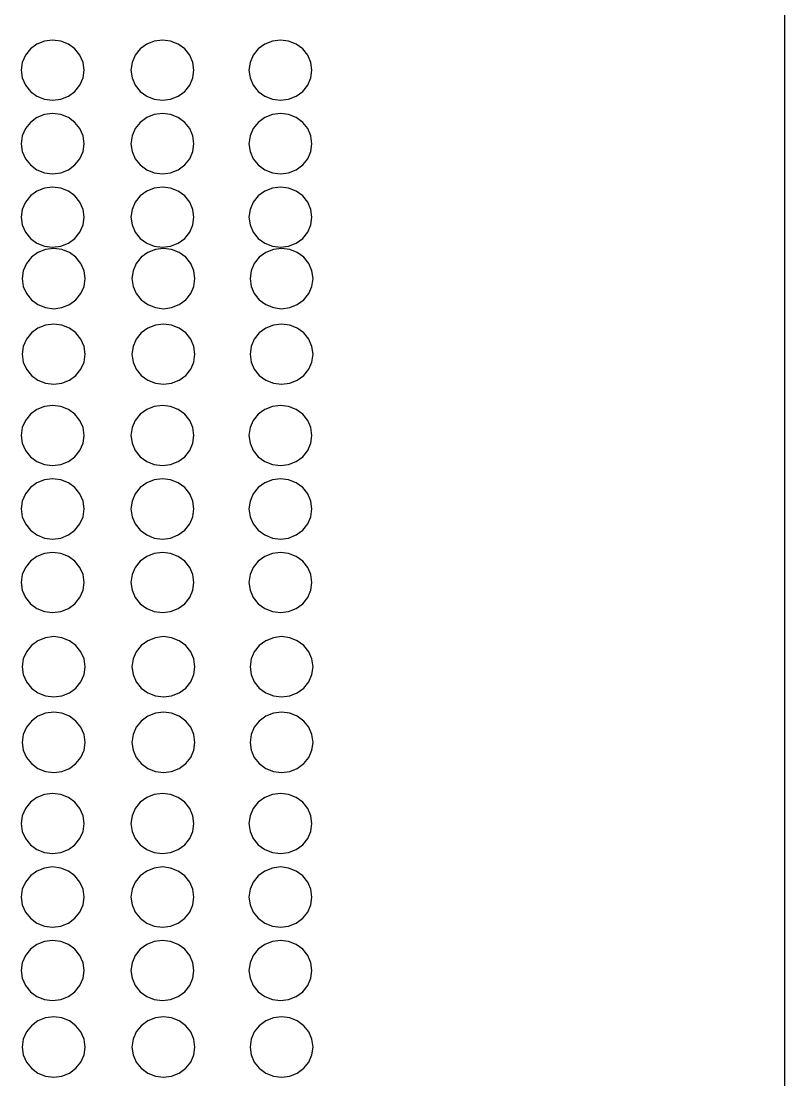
# Model space of a CAD drawing. Header units: inches. Extents: x 710 to 5347, y 114 to 2471.
# Drawn here: x 1274.5 to 1456.2, y 605.8 to 857.4 of the extents above; entities that cross this region are included whole.
import ezdxf

# ---------------------------------------------------------------- set-up
doc = ezdxf.new("R2010")
doc.units = ezdxf.units.IN
doc.header["$MEASUREMENT"] = 0
doc.layers.add('Edges', color=7, linetype='Continuous')

# ---------------------------------------------------------------- blocks, each defined once
blk = doc.blocks.new('fire alarm fr')
at = {"layer": 'Edges'}
for p, q in [((-1661.19, 520.1), (-1661.19, 1235.77)), ((-1840.63, 1037.1), (-1841.82, 1035.62)), ((-1839.08, 1038.24), (-1840.63, 1037.1)), ((-1837.27, 1038.95), (-1839.08, 1038.24)), ((-1835.33, 1039.19), (-1837.27, 1038.95)), ((-1833.39, 1038.95), (-1835.33, 1039.19)), ((-1831.59, 1038.24), (-1833.39, 1038.95)), ((-1830.03, 1037.1), (-1831.59, 1038.24)), ((-1828.84, 1035.62), (-1830.03, 1037.1)), ((-1814.51, 1037.1), (-1815.71, 1035.62)), ((-1812.96, 1038.24), (-1814.51, 1037.1)), ((-1811.16, 1038.95), (-1812.96, 1038.24)), ((-1809.22, 1039.19), (-1811.16, 1038.95)), ((-1807.28, 1038.95), (-1809.22, 1039.19)), ((-1805.47, 1038.24), (-1807.28, 1038.95)), ((-1803.92, 1037.1), (-1805.47, 1038.24)), ((-1802.73, 1035.62), (-1803.92, 1037.1)), ((-1786.44, 1037.1), (-1787.63, 1035.62)), ((-1784.89, 1038.24), (-1786.44, 1037.1)), ((-1783.08, 1038.95), (-1784.89, 1038.24)), ((-1781.14, 1039.19), (-1783.08, 1038.95)), ((-1779.2, 1038.95), (-1781.14, 1039.19)), ((-1777.39, 1038.24), (-1779.2, 1038.95)), ((-1775.84, 1037.1), (-1777.39, 1038.24)), ((-1774.65, 1035.62), (-1775.84, 1037.1)), ((-1841.82, 1035.62), (-1842.57, 1033.89)), ((-1828.09, 1033.89), (-1828.84, 1035.62)), ((-1815.71, 1035.62), (-1816.45, 1033.89)), ((-1801.98, 1033.89), (-1802.73, 1035.62)), ((-1787.63, 1035.62), (-1788.38, 1033.89)), ((-1773.9, 1033.89), (-1774.65, 1035.62)), ((-1842.57, 1033.89), (-1842.83, 1032.04)), ((-1842.83, 1032.04), (-1842.57, 1030.19)), ((-1827.84, 1032.04), (-1828.09, 1033.89)), ((-1828.09, 1030.19), (-1827.84, 1032.04)), ((-1816.45, 1033.89), (-1816.71, 1032.04)), ((-1816.71, 1032.04), (-1816.45, 1030.19)), ((-1801.72, 1032.04), (-1801.98, 1033.89)), ((-1801.98, 1030.19), (-1801.72, 1032.04)), ((-1788.38, 1033.89), (-1788.64, 1032.04)), ((-1788.64, 1032.04), (-1788.38, 1030.19)), ((-1773.65, 1032.04), (-1773.9, 1033.89)), ((-1773.9, 1030.19), (-1773.65, 1032.04)), ((-1842.57, 1030.19), (-1841.82, 1028.47)), ((-1828.84, 1028.47), (-1828.09, 1030.19)), ((-1816.45, 1030.19), (-1815.71, 1028.47)), ((-1802.73, 1028.47), (-1801.98, 1030.19)), ((-1788.38, 1030.19), (-1787.63, 1028.47)), ((-1774.65, 1028.47), (-1773.9, 1030.19)), ((-1841.82, 1028.47), (-1840.63, 1026.99)), ((-1840.63, 1026.99), (-1839.08, 1025.85)), ((-1831.59, 1025.85), (-1830.03, 1026.99)), ((-1830.03, 1026.99), (-1828.84, 1028.47)), ((-1815.71, 1028.47), (-1814.51, 1026.99)), ((-1814.51, 1026.99), (-1812.96, 1025.85)), ((-1805.47, 1025.85), (-1803.92, 1026.99)), ((-1803.92, 1026.99), (-1802.73, 1028.47)), ((-1787.63, 1028.47), (-1786.44, 1026.99)), ((-1786.44, 1026.99), (-1784.89, 1025.85)), ((-1777.39, 1025.85), (-1775.84, 1026.99)), ((-1775.84, 1026.99), (-1774.65, 1028.47)), ((-1839.08, 1025.85), (-1837.27, 1025.14)), ((-1837.27, 1025.14), (-1835.33, 1024.89)), ((-1835.33, 1024.89), (-1833.39, 1025.14)), ((-1833.39, 1025.14), (-1831.59, 1025.85)), ((-1812.96, 1025.85), (-1811.16, 1025.14)), ((-1811.16, 1025.14), (-1809.22, 1024.89)), ((-1809.22, 1024.89), (-1807.28, 1025.14)), ((-1807.28, 1025.14), (-1805.47, 1025.85)), ((-1784.89, 1025.85), (-1783.08, 1025.14)), ((-1783.08, 1025.14), (-1781.14, 1024.89)), ((-1781.14, 1024.89), (-1779.2, 1025.14)), ((-1779.2, 1025.14), (-1777.39, 1025.85)), ((-1840.63, 1019.63), (-1841.82, 1018.15)), ((-1839.08, 1020.77), (-1840.63, 1019.63)), ((-1837.27, 1021.48), (-1839.08, 1020.77)), ((-1835.33, 1021.72), (-1837.27, 1021.48)), ((-1833.39, 1021.48), (-1835.33, 1021.72)), ((-1831.59, 1020.77), (-1833.39, 1021.48)), ((-1830.03, 1019.63), (-1831.59, 1020.77)), ((-1828.84, 1018.15), (-1830.03, 1019.63)), ((-1814.51, 1019.63), (-1815.71, 1018.15)), ((-1812.96, 1020.77), (-1814.51, 1019.63)), ((-1811.16, 1021.48), (-1812.96, 1020.77)), ((-1809.22, 1021.72), (-1811.16, 1021.48)), ((-1807.28, 1021.48), (-1809.22, 1021.72)), ((-1805.47, 1020.77), (-1807.28, 1021.48)), ((-1803.92, 1019.63), (-1805.47, 1020.77)), ((-1802.73, 1018.15), (-1803.92, 1019.63)), ((-1786.44, 1019.63), (-1787.63, 1018.15)), ((-1784.89, 1020.77), (-1786.44, 1019.63)), ((-1783.08, 1021.48), (-1784.89, 1020.77)), ((-1781.14, 1021.72), (-1783.08, 1021.48)), ((-1779.2, 1021.48), (-1781.14, 1021.72)), ((-1777.39, 1020.77), (-1779.2, 1021.48)), ((-1775.84, 1019.63), (-1777.39, 1020.77)), ((-1774.65, 1018.15), (-1775.84, 1019.63)), ((-1841.82, 1018.15), (-1842.57, 1016.43)), ((-1828.09, 1016.43), (-1828.84, 1018.15)), ((-1815.71, 1018.15), (-1816.45, 1016.43)), ((-1801.98, 1016.43), (-1802.73, 1018.15)), ((-1787.63, 1018.15), (-1788.38, 1016.43)), ((-1773.9, 1016.43), (-1774.65, 1018.15)), ((-1842.57, 1016.43), (-1842.83, 1014.57)), ((-1842.83, 1014.57), (-1842.57, 1012.72)), ((-1827.84, 1014.57), (-1828.09, 1016.43)), ((-1828.09, 1012.72), (-1827.84, 1014.57)), ((-1816.45, 1016.43), (-1816.71, 1014.57)), ((-1816.71, 1014.57), (-1816.45, 1012.72)), ((-1801.72, 1014.57), (-1801.98, 1016.43)), ((-1801.98, 1012.72), (-1801.72, 1014.57)), ((-1788.38, 1016.43), (-1788.64, 1014.57)), ((-1788.64, 1014.57), (-1788.38, 1012.72)), ((-1773.65, 1014.57), (-1773.9, 1016.43)), ((-1773.9, 1012.72), (-1773.65, 1014.57)), ((-1842.57, 1012.72), (-1841.82, 1011)), ((-1828.84, 1011), (-1828.09, 1012.72)), ((-1816.45, 1012.72), (-1815.71, 1011)), ((-1802.73, 1011), (-1801.98, 1012.72)), ((-1788.38, 1012.72), (-1787.63, 1011)), ((-1774.65, 1011), (-1773.9, 1012.72)), ((-1841.82, 1011), (-1840.63, 1009.52)), ((-1840.63, 1009.52), (-1839.08, 1008.38)), ((-1831.59, 1008.38), (-1830.03, 1009.52)), ((-1830.03, 1009.52), (-1828.84, 1011)), ((-1815.71, 1011), (-1814.51, 1009.52)), ((-1814.51, 1009.52), (-1812.96, 1008.38)), ((-1805.47, 1008.38), (-1803.92, 1009.52)), ((-1803.92, 1009.52), (-1802.73, 1011)), ((-1787.63, 1011), (-1786.44, 1009.52)), ((-1786.44, 1009.52), (-1784.89, 1008.38)), ((-1777.39, 1008.38), (-1775.84, 1009.52)), ((-1775.84, 1009.52), (-1774.65, 1011)), ((-1839.08, 1008.38), (-1837.27, 1007.67)), ((-1837.27, 1007.67), (-1835.33, 1007.43)), ((-1835.33, 1007.43), (-1833.39, 1007.67)), ((-1833.39, 1007.67), (-1831.59, 1008.38)), ((-1812.96, 1008.38), (-1811.16, 1007.67)), ((-1811.16, 1007.67), (-1809.22, 1007.43)), ((-1809.22, 1007.43), (-1807.28, 1007.67)), ((-1807.28, 1007.67), (-1805.47, 1008.38)), ((-1784.89, 1008.38), (-1783.08, 1007.67)), ((-1783.08, 1007.67), (-1781.14, 1007.43)), ((-1781.14, 1007.43), (-1779.2, 1007.67)), ((-1779.2, 1007.67), (-1777.39, 1008.38)), ((-1835.33, 1004.26), (-1837.27, 1004.01)), ((-1833.39, 1004.01), (-1835.33, 1004.26)), ((-1809.22, 1004.26), (-1811.16, 1004.01)), ((-1807.28, 1004.01), (-1809.22, 1004.26)), ((-1781.14, 1004.26), (-1783.08, 1004.01)), ((-1779.2, 1004.01), (-1781.14, 1004.26)), ((-1840.63, 1002.16), (-1841.82, 1000.68)), ((-1839.08, 1003.3), (-1840.63, 1002.16)), ((-1837.27, 1004.01), (-1839.08, 1003.3)), ((-1831.59, 1003.3), (-1833.39, 1004.01)), ((-1830.03, 1002.16), (-1831.59, 1003.3)), ((-1828.84, 1000.68), (-1830.03, 1002.16)), ((-1814.51, 1002.16), (-1815.71, 1000.68)), ((-1812.96, 1003.3), (-1814.51, 1002.16)), ((-1811.16, 1004.01), (-1812.96, 1003.3)), ((-1805.47, 1003.3), (-1807.28, 1004.01)), ((-1803.92, 1002.16), (-1805.47, 1003.3)), ((-1802.73, 1000.68), (-1803.92, 1002.16)), ((-1786.44, 1002.16), (-1787.63, 1000.68)), ((-1784.89, 1003.3), (-1786.44, 1002.16)), ((-1783.08, 1004.01), (-1784.89, 1003.3)), ((-1777.39, 1003.3), (-1779.2, 1004.01)), ((-1775.84, 1002.16), (-1777.39, 1003.3)), ((-1774.65, 1000.68), (-1775.84, 1002.16)), ((-1841.82, 1000.68), (-1842.57, 998.96)), ((-1828.09, 998.96), (-1828.84, 1000.68)), ((-1815.71, 1000.68), (-1816.45, 998.96)), ((-1801.98, 998.96), (-1802.73, 1000.68)), ((-1787.63, 1000.68), (-1788.38, 998.96)), ((-1773.9, 998.96), (-1774.65, 1000.68)), ((-1842.57, 998.96), (-1842.83, 997.11)), ((-1842.83, 997.11), (-1842.57, 995.26)), ((-1827.84, 997.11), (-1828.09, 998.96)), ((-1828.09, 995.26), (-1827.84, 997.11)), ((-1816.45, 998.96), (-1816.71, 997.11)), ((-1816.71, 997.11), (-1816.45, 995.26)), ((-1801.72, 997.11), (-1801.98, 998.96)), ((-1801.98, 995.26), (-1801.72, 997.11)), ((-1788.38, 998.96), (-1788.64, 997.11)), ((-1788.64, 997.11), (-1788.38, 995.26)), ((-1773.65, 997.11), (-1773.9, 998.96)), ((-1773.9, 995.26), (-1773.65, 997.11)), ((-1842.57, 995.26), (-1841.82, 993.53)), ((-1828.84, 993.53), (-1828.09, 995.26)), ((-1816.45, 995.26), (-1815.71, 993.53)), ((-1802.73, 993.53), (-1801.98, 995.26)), ((-1788.38, 995.26), (-1787.63, 993.53)), ((-1774.65, 993.53), (-1773.9, 995.26)), ((-1841.82, 993.53), (-1840.63, 992.05)), ((-1840.63, 992.05), (-1839.08, 990.91)), ((-1831.59, 990.91), (-1830.03, 992.05)), ((-1830.03, 992.05), (-1828.84, 993.53)), ((-1815.71, 993.53), (-1814.51, 992.05)), ((-1814.51, 992.05), (-1812.96, 990.91)), ((-1805.47, 990.91), (-1803.92, 992.05)), ((-1803.92, 992.05), (-1802.73, 993.53)), ((-1787.63, 993.53), (-1786.44, 992.05)), ((-1786.44, 992.05), (-1784.89, 990.91)), ((-1777.39, 990.91), (-1775.84, 992.05)), ((-1775.84, 992.05), (-1774.65, 993.53)), ((-1839.08, 990.91), (-1837.27, 990.2)), ((-1837.03, 989.4), (-1838.84, 988.68)), ((-1837.27, 990.2), (-1835.33, 989.96)), ((-1835.09, 989.64), (-1837.03, 989.4)), ((-1835.33, 989.96), (-1833.39, 990.2)), ((-1833.15, 989.4), (-1835.09, 989.64)), ((-1833.39, 990.2), (-1831.59, 990.91)), ((-1831.34, 988.68), (-1833.15, 989.4)), ((-1812.96, 990.91), (-1811.16, 990.2)), ((-1810.91, 989.4), (-1812.72, 988.68)), ((-1811.16, 990.2), (-1809.22, 989.96)), ((-1808.97, 989.64), (-1810.91, 989.4)), ((-1809.22, 989.96), (-1807.28, 990.2)), ((-1807.03, 989.4), (-1808.97, 989.64)), ((-1807.28, 990.2), (-1805.47, 990.91)), ((-1805.23, 988.68), (-1807.03, 989.4)), ((-1784.89, 990.91), (-1783.08, 990.2)), ((-1782.84, 989.4), (-1784.65, 988.68)), ((-1783.08, 990.2), (-1781.14, 989.96)), ((-1780.9, 989.64), (-1782.84, 989.4)), ((-1781.14, 989.96), (-1779.2, 990.2)), ((-1778.96, 989.4), (-1780.9, 989.64)), ((-1779.2, 990.2), (-1777.39, 990.91)), ((-1777.15, 988.68), (-1778.96, 989.4)), ((-1840.39, 987.55), (-1841.58, 986.07)), ((-1838.84, 988.68), (-1840.39, 987.55)), ((-1829.79, 987.55), (-1831.34, 988.68)), ((-1828.6, 986.07), (-1829.79, 987.55)), ((-1814.27, 987.55), (-1815.46, 986.07)), ((-1812.72, 988.68), (-1814.27, 987.55)), ((-1803.68, 987.55), (-1805.23, 988.68)), ((-1802.48, 986.07), (-1803.68, 987.55)), ((-1786.2, 987.55), (-1787.39, 986.07)), ((-1784.65, 988.68), (-1786.2, 987.55)), ((-1775.6, 987.55), (-1777.15, 988.68)), ((-1774.41, 986.07), (-1775.6, 987.55)), ((-1842.33, 984.34), (-1842.59, 982.49)), ((-1841.58, 986.07), (-1842.33, 984.34)), ((-1827.85, 984.34), (-1828.6, 986.07)), ((-1827.6, 982.49), (-1827.85, 984.34)), ((-1816.21, 984.34), (-1816.47, 982.49)), ((-1815.46, 986.07), (-1816.21, 984.34)), ((-1801.74, 984.34), (-1802.48, 986.07)), ((-1801.48, 982.49), (-1801.74, 984.34)), ((-1788.14, 984.34), (-1788.39, 982.49)), ((-1787.39, 986.07), (-1788.14, 984.34)), ((-1773.66, 984.34), (-1774.41, 986.07)), ((-1773.41, 982.49), (-1773.66, 984.34)), ((-1842.59, 982.49), (-1842.33, 980.64)), ((-1827.85, 980.64), (-1827.6, 982.49)), ((-1816.47, 982.49), (-1816.21, 980.64)), ((-1801.74, 980.64), (-1801.48, 982.49)), ((-1788.39, 982.49), (-1788.14, 980.64)), ((-1773.66, 980.64), (-1773.41, 982.49)), ((-1842.33, 980.64), (-1841.58, 978.92)), ((-1828.6, 978.92), (-1827.85, 980.64)), ((-1816.21, 980.64), (-1815.46, 978.92)), ((-1802.48, 978.92), (-1801.74, 980.64)), ((-1788.14, 980.64), (-1787.39, 978.92)), ((-1774.41, 978.92), (-1773.66, 980.64)), ((-1841.58, 978.92), (-1840.39, 977.44)), ((-1840.39, 977.44), (-1838.84, 976.3)), ((-1831.34, 976.3), (-1829.79, 977.44)), ((-1829.79, 977.44), (-1828.6, 978.92)), ((-1815.46, 978.92), (-1814.27, 977.44)), ((-1814.27, 977.44), (-1812.72, 976.3)), ((-1805.23, 976.3), (-1803.68, 977.44)), ((-1803.68, 977.44), (-1802.48, 978.92)), ((-1787.39, 978.92), (-1786.2, 977.44)), ((-1786.2, 977.44), (-1784.65, 976.3)), ((-1777.15, 976.3), (-1775.6, 977.44)), ((-1775.6, 977.44), (-1774.41, 978.92)), ((-1838.84, 976.3), (-1837.03, 975.59)), ((-1837.03, 975.59), (-1835.09, 975.34)), ((-1835.09, 975.34), (-1833.15, 975.59)), ((-1833.15, 975.59), (-1831.34, 976.3)), ((-1812.72, 976.3), (-1810.91, 975.59)), ((-1810.91, 975.59), (-1808.97, 975.34)), ((-1808.97, 975.34), (-1807.03, 975.59)), ((-1807.03, 975.59), (-1805.23, 976.3)), ((-1784.65, 976.3), (-1782.84, 975.59)), ((-1782.84, 975.59), (-1780.9, 975.34)), ((-1780.9, 975.34), (-1778.96, 975.59)), ((-1778.96, 975.59), (-1777.15, 976.3)), ((-1837.03, 971.42), (-1838.84, 970.71)), ((-1835.09, 971.66), (-1837.03, 971.42)), ((-1833.15, 971.42), (-1835.09, 971.66)), ((-1831.34, 970.71), (-1833.15, 971.42)), ((-1810.91, 971.42), (-1812.72, 970.71)), ((-1808.97, 971.66), (-1810.91, 971.42)), ((-1807.03, 971.42), (-1808.97, 971.66)), ((-1805.23, 970.71), (-1807.03, 971.42)), ((-1782.84, 971.42), (-1784.65, 970.71)), ((-1780.9, 971.66), (-1782.84, 971.42)), ((-1778.96, 971.42), (-1780.9, 971.66)), ((-1777.15, 970.71), (-1778.96, 971.42)), ((-1840.39, 969.57), (-1841.58, 968.09)), ((-1838.84, 970.71), (-1840.39, 969.57)), ((-1829.79, 969.57), (-1831.34, 970.71)), ((-1828.6, 968.09), (-1829.79, 969.57)), ((-1814.27, 969.57), (-1815.46, 968.09)), ((-1812.72, 970.71), (-1814.27, 969.57)), ((-1803.68, 969.57), (-1805.23, 970.71)), ((-1802.48, 968.09), (-1803.68, 969.57)), ((-1786.2, 969.57), (-1787.39, 968.09)), ((-1784.65, 970.71), (-1786.2, 969.57)), ((-1775.6, 969.57), (-1777.15, 970.71)), ((-1774.41, 968.09), (-1775.6, 969.57)), ((-1841.58, 968.09), (-1842.33, 966.36)), ((-1827.85, 966.36), (-1828.6, 968.09)), ((-1815.46, 968.09), (-1816.21, 966.36)), ((-1801.74, 966.36), (-1802.48, 968.09)), ((-1787.39, 968.09), (-1788.14, 966.36)), ((-1773.66, 966.36), (-1774.41, 968.09)), ((-1842.33, 966.36), (-1842.59, 964.51)), ((-1842.59, 964.51), (-1842.33, 962.66)), ((-1827.6, 964.51), (-1827.85, 966.36)), ((-1827.85, 962.66), (-1827.6, 964.51)), ((-1816.21, 966.36), (-1816.47, 964.51)), ((-1816.47, 964.51), (-1816.21, 962.66)), ((-1801.48, 964.51), (-1801.74, 966.36)), ((-1801.74, 962.66), (-1801.48, 964.51)), ((-1788.14, 966.36), (-1788.39, 964.51)), ((-1788.39, 964.51), (-1788.14, 962.66)), ((-1773.41, 964.51), (-1773.66, 966.36)), ((-1773.66, 962.66), (-1773.41, 964.51)), ((-1842.33, 962.66), (-1841.58, 960.94)), ((-1828.6, 960.94), (-1827.85, 962.66)), ((-1816.21, 962.66), (-1815.46, 960.94)), ((-1802.48, 960.94), (-1801.74, 962.66)), ((-1788.14, 962.66), (-1787.39, 960.94)), ((-1774.41, 960.94), (-1773.66, 962.66)), ((-1841.58, 960.94), (-1840.39, 959.46)), ((-1840.39, 959.46), (-1838.84, 958.32)), ((-1831.34, 958.32), (-1829.79, 959.46)), ((-1829.79, 959.46), (-1828.6, 960.94)), ((-1815.46, 960.94), (-1814.27, 959.46)), ((-1814.27, 959.46), (-1812.72, 958.32)), ((-1805.23, 958.32), (-1803.68, 959.46)), ((-1803.68, 959.46), (-1802.48, 960.94)), ((-1787.39, 960.94), (-1786.2, 959.46)), ((-1786.2, 959.46), (-1784.65, 958.32)), ((-1777.15, 958.32), (-1775.6, 959.46)), ((-1775.6, 959.46), (-1774.41, 960.94)), ((-1838.84, 958.32), (-1837.03, 957.61)), ((-1837.03, 957.61), (-1835.09, 957.36)), ((-1835.09, 957.36), (-1833.15, 957.61)), ((-1833.15, 957.61), (-1831.34, 958.32)), ((-1812.72, 958.32), (-1810.91, 957.61)), ((-1810.91, 957.61), (-1808.97, 957.36)), ((-1808.97, 957.36), (-1807.03, 957.61)), ((-1807.03, 957.61), (-1805.23, 958.32)), ((-1784.65, 958.32), (-1782.84, 957.61)), ((-1782.84, 957.61), (-1780.9, 957.36)), ((-1780.9, 957.36), (-1778.96, 957.61)), ((-1778.96, 957.61), (-1777.15, 958.32)), ((-1839.08, 951.4), (-1840.63, 950.26)), ((-1837.27, 952.11), (-1839.08, 951.4)), ((-1835.33, 952.36), (-1837.27, 952.11)), ((-1833.39, 952.11), (-1835.33, 952.36)), ((-1831.59, 951.4), (-1833.39, 952.11)), ((-1830.03, 950.26), (-1831.59, 951.4)), ((-1812.96, 951.4), (-1814.51, 950.26)), ((-1811.16, 952.11), (-1812.96, 951.4)), ((-1809.22, 952.36), (-1811.16, 952.11)), ((-1807.28, 952.11), (-1809.22, 952.36)), ((-1805.47, 951.4), (-1807.28, 952.11)), ((-1803.92, 950.26), (-1805.47, 951.4)), ((-1784.89, 951.4), (-1786.44, 950.26)), ((-1783.08, 952.11), (-1784.89, 951.4)), ((-1781.14, 952.36), (-1783.08, 952.11)), ((-1779.2, 952.11), (-1781.14, 952.36)), ((-1777.39, 951.4), (-1779.2, 952.11)), ((-1775.84, 950.26), (-1777.39, 951.4)), ((-1841.82, 948.78), (-1842.57, 947.06)), ((-1840.63, 950.26), (-1841.82, 948.78)), ((-1828.84, 948.78), (-1830.03, 950.26)), ((-1828.09, 947.06), (-1828.84, 948.78)), ((-1815.71, 948.78), (-1816.45, 947.06)), ((-1814.51, 950.26), (-1815.71, 948.78)), ((-1802.73, 948.78), (-1803.92, 950.26)), ((-1801.98, 947.06), (-1802.73, 948.78)), ((-1787.63, 948.78), (-1788.38, 947.06)), ((-1786.44, 950.26), (-1787.63, 948.78)), ((-1774.65, 948.78), (-1775.84, 950.26)), ((-1773.9, 947.06), (-1774.65, 948.78)), ((-1842.57, 947.06), (-1842.83, 945.21)), ((-1827.84, 945.21), (-1828.09, 947.06)), ((-1816.45, 947.06), (-1816.71, 945.21)), ((-1801.72, 945.21), (-1801.98, 947.06)), ((-1788.38, 947.06), (-1788.64, 945.21)), ((-1773.65, 945.21), (-1773.9, 947.06)), ((-1842.83, 945.21), (-1842.57, 943.36)), ((-1828.09, 943.36), (-1827.84, 945.21)), ((-1816.71, 945.21), (-1816.45, 943.36)), ((-1801.98, 943.36), (-1801.72, 945.21)), ((-1788.64, 945.21), (-1788.38, 943.36)), ((-1773.9, 943.36), (-1773.65, 945.21)), ((-1842.57, 943.36), (-1841.82, 941.63)), ((-1841.82, 941.63), (-1840.63, 940.15)), ((-1830.03, 940.15), (-1828.84, 941.63)), ((-1828.84, 941.63), (-1828.09, 943.36)), ((-1816.45, 943.36), (-1815.71, 941.63)), ((-1815.71, 941.63), (-1814.51, 940.15)), ((-1803.92, 940.15), (-1802.73, 941.63)), ((-1802.73, 941.63), (-1801.98, 943.36)), ((-1788.38, 943.36), (-1787.63, 941.63)), ((-1787.63, 941.63), (-1786.44, 940.15)), ((-1775.84, 940.15), (-1774.65, 941.63)), ((-1774.65, 941.63), (-1773.9, 943.36)), ((-1840.63, 940.15), (-1839.08, 939.02)), ((-1839.08, 939.02), (-1837.27, 938.3)), ((-1833.39, 938.3), (-1831.59, 939.02)), ((-1831.59, 939.02), (-1830.03, 940.15)), ((-1814.51, 940.15), (-1812.96, 939.02)), ((-1812.96, 939.02), (-1811.16, 938.3)), ((-1807.28, 938.3), (-1805.47, 939.02)), ((-1805.47, 939.02), (-1803.92, 940.15)), ((-1786.44, 940.15), (-1784.89, 939.02)), ((-1784.89, 939.02), (-1783.08, 938.3)), ((-1779.2, 938.3), (-1777.39, 939.02)), ((-1777.39, 939.02), (-1775.84, 940.15)), ((-1837.27, 938.3), (-1835.33, 938.06)), ((-1835.33, 938.06), (-1833.39, 938.3)), ((-1811.16, 938.3), (-1809.22, 938.06)), ((-1809.22, 938.06), (-1807.28, 938.3)), ((-1783.08, 938.3), (-1781.14, 938.06)), ((-1781.14, 938.06), (-1779.2, 938.3)), ((-1839.08, 933.93), (-1840.63, 932.8)), ((-1837.27, 934.65), (-1839.08, 933.93)), ((-1835.33, 934.89), (-1837.27, 934.65)), ((-1833.39, 934.65), (-1835.33, 934.89)), ((-1831.59, 933.93), (-1833.39, 934.65)), ((-1830.03, 932.8), (-1831.59, 933.93)), ((-1812.96, 933.93), (-1814.51, 932.8)), ((-1811.16, 934.65), (-1812.96, 933.93)), ((-1809.22, 934.89), (-1811.16, 934.65)), ((-1807.28, 934.65), (-1809.22, 934.89)), ((-1805.47, 933.93), (-1807.28, 934.65)), ((-1803.92, 932.8), (-1805.47, 933.93)), ((-1784.89, 933.93), (-1786.44, 932.8)), ((-1783.08, 934.65), (-1784.89, 933.93)), ((-1781.14, 934.89), (-1783.08, 934.65)), ((-1779.2, 934.65), (-1781.14, 934.89)), ((-1777.39, 933.93), (-1779.2, 934.65)), ((-1775.84, 932.8), (-1777.39, 933.93)), ((-1841.82, 931.31), (-1842.57, 929.59)), ((-1840.63, 932.8), (-1841.82, 931.31)), ((-1828.84, 931.31), (-1830.03, 932.8)), ((-1828.09, 929.59), (-1828.84, 931.31)), ((-1815.71, 931.31), (-1816.45, 929.59)), ((-1814.51, 932.8), (-1815.71, 931.31)), ((-1802.73, 931.31), (-1803.92, 932.8)), ((-1801.98, 929.59), (-1802.73, 931.31)), ((-1787.63, 931.31), (-1788.38, 929.59)), ((-1786.44, 932.8), (-1787.63, 931.31)), ((-1774.65, 931.31), (-1775.84, 932.8)), ((-1773.9, 929.59), (-1774.65, 931.31)), ((-1842.57, 929.59), (-1842.83, 927.74)), ((-1827.84, 927.74), (-1828.09, 929.59)), ((-1816.45, 929.59), (-1816.71, 927.74)), ((-1801.72, 927.74), (-1801.98, 929.59)), ((-1788.38, 929.59), (-1788.64, 927.74)), ((-1773.65, 927.74), (-1773.9, 929.59)), ((-1842.83, 927.74), (-1842.57, 925.89)), ((-1828.09, 925.89), (-1827.84, 927.74)), ((-1816.71, 927.74), (-1816.45, 925.89)), ((-1801.98, 925.89), (-1801.72, 927.74)), ((-1788.64, 927.74), (-1788.38, 925.89)), ((-1773.9, 925.89), (-1773.65, 927.74)), ((-1842.57, 925.89), (-1841.82, 924.16)), ((-1841.82, 924.16), (-1840.63, 922.68)), ((-1830.03, 922.68), (-1828.84, 924.16)), ((-1828.84, 924.16), (-1828.09, 925.89)), ((-1816.45, 925.89), (-1815.71, 924.16)), ((-1815.71, 924.16), (-1814.51, 922.68)), ((-1803.92, 922.68), (-1802.73, 924.16)), ((-1802.73, 924.16), (-1801.98, 925.89)), ((-1788.38, 925.89), (-1787.63, 924.16)), ((-1787.63, 924.16), (-1786.44, 922.68)), ((-1775.84, 922.68), (-1774.65, 924.16)), ((-1774.65, 924.16), (-1773.9, 925.89)), ((-1840.63, 922.68), (-1839.08, 921.55)), ((-1839.08, 921.55), (-1837.27, 920.83)), ((-1833.39, 920.83), (-1831.59, 921.55)), ((-1831.59, 921.55), (-1830.03, 922.68)), ((-1814.51, 922.68), (-1812.96, 921.55)), ((-1812.96, 921.55), (-1811.16, 920.83)), ((-1807.28, 920.83), (-1805.47, 921.55)), ((-1805.47, 921.55), (-1803.92, 922.68)), ((-1786.44, 922.68), (-1784.89, 921.55)), ((-1784.89, 921.55), (-1783.08, 920.83)), ((-1779.2, 920.83), (-1777.39, 921.55)), ((-1777.39, 921.55), (-1775.84, 922.68)), ((-1837.27, 920.83), (-1835.33, 920.59)), ((-1835.33, 920.59), (-1833.39, 920.83)), ((-1811.16, 920.83), (-1809.22, 920.59)), ((-1809.22, 920.59), (-1807.28, 920.83)), ((-1783.08, 920.83), (-1781.14, 920.59)), ((-1781.14, 920.59), (-1779.2, 920.83)), ((-1839.08, 916.46), (-1840.63, 915.33)), ((-1837.27, 917.18), (-1839.08, 916.46)), ((-1835.33, 917.42), (-1837.27, 917.18)), ((-1833.39, 917.18), (-1835.33, 917.42)), ((-1831.59, 916.46), (-1833.39, 917.18)), ((-1830.03, 915.33), (-1831.59, 916.46)), ((-1812.96, 916.46), (-1814.51, 915.33)), ((-1811.16, 917.18), (-1812.96, 916.46)), ((-1809.22, 917.42), (-1811.16, 917.18)), ((-1807.28, 917.18), (-1809.22, 917.42)), ((-1805.47, 916.46), (-1807.28, 917.18)), ((-1803.92, 915.33), (-1805.47, 916.46)), ((-1784.89, 916.46), (-1786.44, 915.33)), ((-1783.08, 917.18), (-1784.89, 916.46)), ((-1781.14, 917.42), (-1783.08, 917.18)), ((-1779.2, 917.18), (-1781.14, 917.42)), ((-1777.39, 916.46), (-1779.2, 917.18)), ((-1775.84, 915.33), (-1777.39, 916.46)), ((-1841.82, 913.85), (-1842.57, 912.12)), ((-1840.63, 915.33), (-1841.82, 913.85)), ((-1828.84, 913.85), (-1830.03, 915.33)), ((-1828.09, 912.12), (-1828.84, 913.85)), ((-1815.71, 913.85), (-1816.45, 912.12)), ((-1814.51, 915.33), (-1815.71, 913.85)), ((-1802.73, 913.85), (-1803.92, 915.33)), ((-1801.98, 912.12), (-1802.73, 913.85)), ((-1787.63, 913.85), (-1788.38, 912.12)), ((-1786.44, 915.33), (-1787.63, 913.85)), ((-1774.65, 913.85), (-1775.84, 915.33)), ((-1773.9, 912.12), (-1774.65, 913.85)), ((-1842.57, 912.12), (-1842.83, 910.27)), ((-1827.84, 910.27), (-1828.09, 912.12)), ((-1816.45, 912.12), (-1816.71, 910.27)), ((-1801.72, 910.27), (-1801.98, 912.12)), ((-1788.38, 912.12), (-1788.64, 910.27)), ((-1773.65, 910.27), (-1773.9, 912.12)), ((-1842.83, 910.27), (-1842.57, 908.42)), ((-1828.09, 908.42), (-1827.84, 910.27)), ((-1816.71, 910.27), (-1816.45, 908.42)), ((-1801.98, 908.42), (-1801.72, 910.27)), ((-1788.64, 910.27), (-1788.38, 908.42)), ((-1773.9, 908.42), (-1773.65, 910.27)), ((-1842.57, 908.42), (-1841.82, 906.7)), ((-1841.82, 906.7), (-1840.63, 905.22)), ((-1830.03, 905.22), (-1828.84, 906.7)), ((-1828.84, 906.7), (-1828.09, 908.42)), ((-1816.45, 908.42), (-1815.71, 906.7)), ((-1815.71, 906.7), (-1814.51, 905.22)), ((-1803.92, 905.22), (-1802.73, 906.7)), ((-1802.73, 906.7), (-1801.98, 908.42)), ((-1788.38, 908.42), (-1787.63, 906.7)), ((-1787.63, 906.7), (-1786.44, 905.22)), ((-1775.84, 905.22), (-1774.65, 906.7)), ((-1774.65, 906.7), (-1773.9, 908.42)), ((-1840.63, 905.22), (-1839.08, 904.08)), ((-1839.08, 904.08), (-1837.27, 903.36)), ((-1833.39, 903.36), (-1831.59, 904.08)), ((-1831.59, 904.08), (-1830.03, 905.22)), ((-1814.51, 905.22), (-1812.96, 904.08)), ((-1812.96, 904.08), (-1811.16, 903.36)), ((-1807.28, 903.36), (-1805.47, 904.08)), ((-1805.47, 904.08), (-1803.92, 905.22)), ((-1786.44, 905.22), (-1784.89, 904.08)), ((-1784.89, 904.08), (-1783.08, 903.36)), ((-1779.2, 903.36), (-1777.39, 904.08)), ((-1777.39, 904.08), (-1775.84, 905.22)), ((-1837.27, 903.36), (-1835.33, 903.12)), ((-1835.33, 903.12), (-1833.39, 903.36)), ((-1811.16, 903.36), (-1809.22, 903.12)), ((-1809.22, 903.12), (-1807.28, 903.36)), ((-1783.08, 903.36), (-1781.14, 903.12)), ((-1781.14, 903.12), (-1779.2, 903.36)), ((-1838.84, 896.42), (-1840.39, 895.28)), ((-1837.03, 897.13), (-1838.84, 896.42)), ((-1835.09, 897.38), (-1837.03, 897.13)), ((-1833.15, 897.13), (-1835.09, 897.38)), ((-1831.34, 896.42), (-1833.15, 897.13)), ((-1829.79, 895.28), (-1831.34, 896.42)), ((-1812.72, 896.42), (-1814.27, 895.28)), ((-1810.91, 897.13), (-1812.72, 896.42)), ((-1808.97, 897.38), (-1810.91, 897.13)), ((-1807.03, 897.13), (-1808.97, 897.38)), ((-1805.23, 896.42), (-1807.03, 897.13)), ((-1803.68, 895.28), (-1805.23, 896.42)), ((-1784.65, 896.42), (-1786.2, 895.28)), ((-1782.84, 897.13), (-1784.65, 896.42)), ((-1780.9, 897.38), (-1782.84, 897.13)), ((-1778.96, 897.13), (-1780.9, 897.38)), ((-1777.15, 896.42), (-1778.96, 897.13)), ((-1775.6, 895.28), (-1777.15, 896.42)), ((-1841.58, 893.8), (-1842.33, 892.08)), ((-1840.39, 895.28), (-1841.58, 893.8)), ((-1828.6, 893.8), (-1829.79, 895.28)), ((-1827.85, 892.08), (-1828.6, 893.8)), ((-1815.46, 893.8), (-1816.21, 892.08)), ((-1814.27, 895.28), (-1815.46, 893.8)), ((-1802.48, 893.8), (-1803.68, 895.28)), ((-1801.74, 892.08), (-1802.48, 893.8)), ((-1787.39, 893.8), (-1788.14, 892.08)), ((-1786.2, 895.28), (-1787.39, 893.8)), ((-1774.41, 893.8), (-1775.6, 895.28)), ((-1773.66, 892.08), (-1774.41, 893.8)), ((-1842.33, 892.08), (-1842.59, 890.23)), ((-1827.6, 890.23), (-1827.85, 892.08)), ((-1816.21, 892.08), (-1816.47, 890.23)), ((-1801.48, 890.23), (-1801.74, 892.08)), ((-1788.14, 892.08), (-1788.39, 890.23)), ((-1773.41, 890.23), (-1773.66, 892.08)), ((-1842.59, 890.23), (-1842.33, 888.38)), ((-1842.33, 888.38), (-1841.58, 886.65)), ((-1828.6, 886.65), (-1827.85, 888.38)), ((-1827.85, 888.38), (-1827.6, 890.23)), ((-1816.47, 890.23), (-1816.21, 888.38)), ((-1816.21, 888.38), (-1815.46, 886.65)), ((-1802.48, 886.65), (-1801.74, 888.38)), ((-1801.74, 888.38), (-1801.48, 890.23)), ((-1788.39, 890.23), (-1788.14, 888.38)), ((-1788.14, 888.38), (-1787.39, 886.65)), ((-1774.41, 886.65), (-1773.66, 888.38)), ((-1773.66, 888.38), (-1773.41, 890.23)), ((-1841.58, 886.65), (-1840.39, 885.17)), ((-1829.79, 885.17), (-1828.6, 886.65)), ((-1815.46, 886.65), (-1814.27, 885.17)), ((-1803.68, 885.17), (-1802.48, 886.65)), ((-1787.39, 886.65), (-1786.2, 885.17)), ((-1775.6, 885.17), (-1774.41, 886.65)), ((-1840.39, 885.17), (-1838.84, 884.04)), ((-1838.84, 884.04), (-1837.03, 883.32)), ((-1837.03, 883.32), (-1835.09, 883.08)), ((-1835.09, 883.08), (-1833.15, 883.32)), ((-1833.15, 883.32), (-1831.34, 884.04)), ((-1831.34, 884.04), (-1829.79, 885.17)), ((-1814.27, 885.17), (-1812.72, 884.04)), ((-1812.72, 884.04), (-1810.91, 883.32)), ((-1810.91, 883.32), (-1808.97, 883.08)), ((-1808.97, 883.08), (-1807.03, 883.32)), ((-1807.03, 883.32), (-1805.23, 884.04)), ((-1805.23, 884.04), (-1803.68, 885.17)), ((-1786.2, 885.17), (-1784.65, 884.04)), ((-1784.65, 884.04), (-1782.84, 883.32)), ((-1782.84, 883.32), (-1780.9, 883.08)), ((-1780.9, 883.08), (-1778.96, 883.32)), ((-1778.96, 883.32), (-1777.15, 884.04)), ((-1777.15, 884.04), (-1775.6, 885.17)), ((-1838.84, 878.44), (-1840.39, 877.31)), ((-1837.03, 879.16), (-1838.84, 878.44)), ((-1835.09, 879.4), (-1837.03, 879.16)), ((-1833.15, 879.16), (-1835.09, 879.4)), ((-1831.34, 878.44), (-1833.15, 879.16)), ((-1829.79, 877.31), (-1831.34, 878.44)), ((-1812.72, 878.44), (-1814.27, 877.31)), ((-1810.91, 879.16), (-1812.72, 878.44)), ((-1808.97, 879.4), (-1810.91, 879.16)), ((-1807.03, 879.16), (-1808.97, 879.4)), ((-1805.23, 878.44), (-1807.03, 879.16)), ((-1803.68, 877.31), (-1805.23, 878.44)), ((-1784.65, 878.44), (-1786.2, 877.31)), ((-1782.84, 879.16), (-1784.65, 878.44)), ((-1780.9, 879.4), (-1782.84, 879.16)), ((-1778.96, 879.16), (-1780.9, 879.4)), ((-1777.15, 878.44), (-1778.96, 879.16)), ((-1775.6, 877.31), (-1777.15, 878.44)), ((-1841.58, 875.83), (-1842.33, 874.1)), ((-1840.39, 877.31), (-1841.58, 875.83)), ((-1828.6, 875.83), (-1829.79, 877.31)), ((-1827.85, 874.1), (-1828.6, 875.83)), ((-1815.46, 875.83), (-1816.21, 874.1)), ((-1814.27, 877.31), (-1815.46, 875.83)), ((-1802.48, 875.83), (-1803.68, 877.31)), ((-1801.74, 874.1), (-1802.48, 875.83)), ((-1787.39, 875.83), (-1788.14, 874.1)), ((-1786.2, 877.31), (-1787.39, 875.83)), ((-1774.41, 875.83), (-1775.6, 877.31)), ((-1773.66, 874.1), (-1774.41, 875.83)), ((-1842.33, 874.1), (-1842.59, 872.25)), ((-1827.6, 872.25), (-1827.85, 874.1)), ((-1816.21, 874.1), (-1816.47, 872.25)), ((-1801.48, 872.25), (-1801.74, 874.1)), ((-1788.14, 874.1), (-1788.39, 872.25)), ((-1773.41, 872.25), (-1773.66, 874.1)), ((-1842.59, 872.25), (-1842.33, 870.4)), ((-1827.85, 870.4), (-1827.6, 872.25)), ((-1816.47, 872.25), (-1816.21, 870.4)), ((-1801.74, 870.4), (-1801.48, 872.25)), ((-1788.39, 872.25), (-1788.14, 870.4)), ((-1773.66, 870.4), (-1773.41, 872.25)), ((-1842.33, 870.4), (-1841.58, 868.68)), ((-1841.58, 868.68), (-1840.39, 867.2)), ((-1829.79, 867.2), (-1828.6, 868.68)), ((-1828.6, 868.68), (-1827.85, 870.4)), ((-1816.21, 870.4), (-1815.46, 868.68)), ((-1815.46, 868.68), (-1814.27, 867.2)), ((-1803.68, 867.2), (-1802.48, 868.68)), ((-1802.48, 868.68), (-1801.74, 870.4)), ((-1788.14, 870.4), (-1787.39, 868.68)), ((-1787.39, 868.68), (-1786.2, 867.2)), ((-1775.6, 867.2), (-1774.41, 868.68)), ((-1774.41, 868.68), (-1773.66, 870.4)), ((-1840.39, 867.2), (-1838.84, 866.06)), ((-1838.84, 866.06), (-1837.03, 865.35)), ((-1833.15, 865.35), (-1831.34, 866.06)), ((-1831.34, 866.06), (-1829.79, 867.2)), ((-1814.27, 867.2), (-1812.72, 866.06)), ((-1812.72, 866.06), (-1810.91, 865.35)), ((-1807.03, 865.35), (-1805.23, 866.06)), ((-1805.23, 866.06), (-1803.68, 867.2)), ((-1786.2, 867.2), (-1784.65, 866.06)), ((-1784.65, 866.06), (-1782.84, 865.35)), ((-1778.96, 865.35), (-1777.15, 866.06)), ((-1777.15, 866.06), (-1775.6, 867.2)), ((-1837.03, 865.35), (-1835.09, 865.1)), ((-1835.09, 865.1), (-1833.15, 865.35)), ((-1810.91, 865.35), (-1808.97, 865.1)), ((-1808.97, 865.1), (-1807.03, 865.35)), ((-1782.84, 865.35), (-1780.9, 865.1)), ((-1780.9, 865.1), (-1778.96, 865.35)), ((-1839.08, 859.14), (-1840.63, 858)), ((-1837.27, 859.85), (-1839.08, 859.14)), ((-1835.33, 860.1), (-1837.27, 859.85)), ((-1833.39, 859.85), (-1835.33, 860.1)), ((-1831.59, 859.14), (-1833.39, 859.85)), ((-1830.03, 858), (-1831.59, 859.14)), ((-1812.96, 859.14), (-1814.51, 858)), ((-1811.16, 859.85), (-1812.96, 859.14)), ((-1809.22, 860.1), (-1811.16, 859.85)), ((-1807.28, 859.85), (-1809.22, 860.1)), ((-1805.47, 859.14), (-1807.28, 859.85)), ((-1803.92, 858), (-1805.47, 859.14)), ((-1784.89, 859.14), (-1786.44, 858)), ((-1783.08, 859.85), (-1784.89, 859.14)), ((-1781.14, 860.1), (-1783.08, 859.85)), ((-1779.2, 859.85), (-1781.14, 860.1)), ((-1777.39, 859.14), (-1779.2, 859.85)), ((-1775.84, 858), (-1777.39, 859.14)), ((-1841.82, 856.52), (-1842.57, 854.8)), ((-1840.63, 858), (-1841.82, 856.52)), ((-1828.84, 856.52), (-1830.03, 858)), ((-1828.09, 854.8), (-1828.84, 856.52)), ((-1815.71, 856.52), (-1816.45, 854.8)), ((-1814.51, 858), (-1815.71, 856.52)), ((-1802.73, 856.52), (-1803.92, 858)), ((-1801.98, 854.8), (-1802.73, 856.52)), ((-1787.63, 856.52), (-1788.38, 854.8)), ((-1786.44, 858), (-1787.63, 856.52)), ((-1774.65, 856.52), (-1775.84, 858)), ((-1773.9, 854.8), (-1774.65, 856.52)), ((-1842.57, 854.8), (-1842.83, 852.95)), ((-1827.84, 852.95), (-1828.09, 854.8)), ((-1816.45, 854.8), (-1816.71, 852.95)), ((-1801.72, 852.95), (-1801.98, 854.8)), ((-1788.38, 854.8), (-1788.64, 852.95)), ((-1773.65, 852.95), (-1773.9, 854.8)), ((-1842.83, 852.95), (-1842.57, 851.1)), ((-1842.57, 851.1), (-1841.82, 849.37)), ((-1828.84, 849.37), (-1828.09, 851.1)), ((-1828.09, 851.1), (-1827.84, 852.95)), ((-1816.71, 852.95), (-1816.45, 851.1)), ((-1816.45, 851.1), (-1815.71, 849.37)), ((-1802.73, 849.37), (-1801.98, 851.1)), ((-1801.98, 851.1), (-1801.72, 852.95)), ((-1788.64, 852.95), (-1788.38, 851.1)), ((-1788.38, 851.1), (-1787.63, 849.37)), ((-1774.65, 849.37), (-1773.9, 851.1)), ((-1773.9, 851.1), (-1773.65, 852.95)), ((-1841.82, 849.37), (-1840.63, 847.89)), ((-1830.03, 847.89), (-1828.84, 849.37)), ((-1815.71, 849.37), (-1814.51, 847.89)), ((-1803.92, 847.89), (-1802.73, 849.37)), ((-1787.63, 849.37), (-1786.44, 847.89)), ((-1775.84, 847.89), (-1774.65, 849.37)), ((-1840.63, 847.89), (-1839.08, 846.75)), ((-1839.08, 846.75), (-1837.27, 846.04)), ((-1837.27, 846.04), (-1835.33, 845.8)), ((-1835.33, 845.8), (-1833.39, 846.04)), ((-1833.39, 846.04), (-1831.59, 846.75)), ((-1831.59, 846.75), (-1830.03, 847.89)), ((-1814.51, 847.89), (-1812.96, 846.75)), ((-1812.96, 846.75), (-1811.16, 846.04)), ((-1811.16, 846.04), (-1809.22, 845.8)), ((-1809.22, 845.8), (-1807.28, 846.04)), ((-1807.28, 846.04), (-1805.47, 846.75)), ((-1805.47, 846.75), (-1803.92, 847.89)), ((-1786.44, 847.89), (-1784.89, 846.75)), ((-1784.89, 846.75), (-1783.08, 846.04)), ((-1783.08, 846.04), (-1781.14, 845.8)), ((-1781.14, 845.8), (-1779.2, 846.04)), ((-1779.2, 846.04), (-1777.39, 846.75)), ((-1777.39, 846.75), (-1775.84, 847.89)), ((-1839.08, 841.67), (-1840.63, 840.53)), ((-1837.27, 842.38), (-1839.08, 841.67)), ((-1835.33, 842.63), (-1837.27, 842.38)), ((-1833.39, 842.38), (-1835.33, 842.63)), ((-1831.59, 841.67), (-1833.39, 842.38)), ((-1830.03, 840.53), (-1831.59, 841.67)), ((-1812.96, 841.67), (-1814.51, 840.53)), ((-1811.16, 842.38), (-1812.96, 841.67)), ((-1809.22, 842.63), (-1811.16, 842.38)), ((-1807.28, 842.38), (-1809.22, 842.63)), ((-1805.47, 841.67), (-1807.28, 842.38)), ((-1803.92, 840.53), (-1805.47, 841.67)), ((-1784.89, 841.67), (-1786.44, 840.53)), ((-1783.08, 842.38), (-1784.89, 841.67)), ((-1781.14, 842.63), (-1783.08, 842.38)), ((-1779.2, 842.38), (-1781.14, 842.63)), ((-1777.39, 841.67), (-1779.2, 842.38)), ((-1775.84, 840.53), (-1777.39, 841.67)), ((-1841.82, 839.05), (-1842.57, 837.33)), ((-1840.63, 840.53), (-1841.82, 839.05)), ((-1828.84, 839.05), (-1830.03, 840.53)), ((-1828.09, 837.33), (-1828.84, 839.05)), ((-1815.71, 839.05), (-1816.45, 837.33)), ((-1814.51, 840.53), (-1815.71, 839.05)), ((-1802.73, 839.05), (-1803.92, 840.53)), ((-1801.98, 837.33), (-1802.73, 839.05)), ((-1787.63, 839.05), (-1788.38, 837.33)), ((-1786.44, 840.53), (-1787.63, 839.05)), ((-1774.65, 839.05), (-1775.84, 840.53)), ((-1773.9, 837.33), (-1774.65, 839.05)), ((-1842.57, 837.33), (-1842.83, 835.48)), ((-1827.84, 835.48), (-1828.09, 837.33)), ((-1816.45, 837.33), (-1816.71, 835.48)), ((-1801.72, 835.48), (-1801.98, 837.33)), ((-1788.38, 837.33), (-1788.64, 835.48)), ((-1773.65, 835.48), (-1773.9, 837.33)), ((-1842.83, 835.48), (-1842.57, 833.63)), ((-1842.57, 833.63), (-1841.82, 831.9)), ((-1828.84, 831.9), (-1828.09, 833.63)), ((-1828.09, 833.63), (-1827.84, 835.48)), ((-1816.71, 835.48), (-1816.45, 833.63)), ((-1816.45, 833.63), (-1815.71, 831.9)), ((-1802.73, 831.9), (-1801.98, 833.63)), ((-1801.98, 833.63), (-1801.72, 835.48)), ((-1788.64, 835.48), (-1788.38, 833.63)), ((-1788.38, 833.63), (-1787.63, 831.9)), ((-1774.65, 831.9), (-1773.9, 833.63)), ((-1773.9, 833.63), (-1773.65, 835.48)), ((-1841.82, 831.9), (-1840.63, 830.42)), ((-1830.03, 830.42), (-1828.84, 831.9)), ((-1815.71, 831.9), (-1814.51, 830.42)), ((-1803.92, 830.42), (-1802.73, 831.9)), ((-1787.63, 831.9), (-1786.44, 830.42)), ((-1775.84, 830.42), (-1774.65, 831.9)), ((-1840.63, 830.42), (-1839.08, 829.29)), ((-1839.08, 829.29), (-1837.27, 828.57)), ((-1837.27, 828.57), (-1835.33, 828.33)), ((-1835.33, 828.33), (-1833.39, 828.57)), ((-1833.39, 828.57), (-1831.59, 829.29)), ((-1831.59, 829.29), (-1830.03, 830.42)), ((-1814.51, 830.42), (-1812.96, 829.29)), ((-1812.96, 829.29), (-1811.16, 828.57)), ((-1811.16, 828.57), (-1809.22, 828.33)), ((-1809.22, 828.33), (-1807.28, 828.57)), ((-1807.28, 828.57), (-1805.47, 829.29)), ((-1805.47, 829.29), (-1803.92, 830.42)), ((-1786.44, 830.42), (-1784.89, 829.29)), ((-1784.89, 829.29), (-1783.08, 828.57)), ((-1783.08, 828.57), (-1781.14, 828.33)), ((-1781.14, 828.33), (-1779.2, 828.57)), ((-1779.2, 828.57), (-1777.39, 829.29)), ((-1777.39, 829.29), (-1775.84, 830.42)), ((-1840.63, 823.06), (-1841.82, 821.58)), ((-1839.08, 824.2), (-1840.63, 823.06)), ((-1837.27, 824.91), (-1839.08, 824.2)), ((-1835.33, 825.16), (-1837.27, 824.91)), ((-1833.39, 824.91), (-1835.33, 825.16)), ((-1831.59, 824.2), (-1833.39, 824.91)), ((-1830.03, 823.06), (-1831.59, 824.2)), ((-1828.84, 821.58), (-1830.03, 823.06)), ((-1814.51, 823.06), (-1815.71, 821.58)), ((-1812.96, 824.2), (-1814.51, 823.06)), ((-1811.16, 824.91), (-1812.96, 824.2)), ((-1809.22, 825.16), (-1811.16, 824.91)), ((-1807.28, 824.91), (-1809.22, 825.16)), ((-1805.47, 824.2), (-1807.28, 824.91)), ((-1803.92, 823.06), (-1805.47, 824.2)), ((-1802.73, 821.58), (-1803.92, 823.06)), ((-1786.44, 823.06), (-1787.63, 821.58)), ((-1784.89, 824.2), (-1786.44, 823.06)), ((-1783.08, 824.91), (-1784.89, 824.2)), ((-1781.14, 825.16), (-1783.08, 824.91)), ((-1779.2, 824.91), (-1781.14, 825.16)), ((-1777.39, 824.2), (-1779.2, 824.91)), ((-1775.84, 823.06), (-1777.39, 824.2)), ((-1774.65, 821.58), (-1775.84, 823.06)), ((-1841.82, 821.58), (-1842.57, 819.86)), ((-1828.09, 819.86), (-1828.84, 821.58)), ((-1815.71, 821.58), (-1816.45, 819.86)), ((-1801.98, 819.86), (-1802.73, 821.58)), ((-1787.63, 821.58), (-1788.38, 819.86)), ((-1773.9, 819.86), (-1774.65, 821.58)), ((-1842.57, 819.86), (-1842.83, 818.01)), ((-1842.83, 818.01), (-1842.57, 816.16)), ((-1827.84, 818.01), (-1828.09, 819.86)), ((-1828.09, 816.16), (-1827.84, 818.01)), ((-1816.45, 819.86), (-1816.71, 818.01)), ((-1816.71, 818.01), (-1816.45, 816.16)), ((-1801.72, 818.01), (-1801.98, 819.86)), ((-1801.98, 816.16), (-1801.72, 818.01)), ((-1788.38, 819.86), (-1788.64, 818.01)), ((-1788.64, 818.01), (-1788.38, 816.16)), ((-1773.65, 818.01), (-1773.9, 819.86)), ((-1773.9, 816.16), (-1773.65, 818.01)), ((-1842.57, 816.16), (-1841.82, 814.43)), ((-1828.84, 814.43), (-1828.09, 816.16)), ((-1816.45, 816.16), (-1815.71, 814.43)), ((-1802.73, 814.43), (-1801.98, 816.16)), ((-1788.38, 816.16), (-1787.63, 814.43)), ((-1774.65, 814.43), (-1773.9, 816.16)), ((-1841.82, 814.43), (-1840.63, 812.95)), ((-1840.63, 812.95), (-1839.08, 811.82)), ((-1831.59, 811.82), (-1830.03, 812.95)), ((-1830.03, 812.95), (-1828.84, 814.43)), ((-1815.71, 814.43), (-1814.51, 812.95)), ((-1814.51, 812.95), (-1812.96, 811.82)), ((-1805.47, 811.82), (-1803.92, 812.95)), ((-1803.92, 812.95), (-1802.73, 814.43)), ((-1787.63, 814.43), (-1786.44, 812.95)), ((-1786.44, 812.95), (-1784.89, 811.82)), ((-1777.39, 811.82), (-1775.84, 812.95)), ((-1775.84, 812.95), (-1774.65, 814.43)), ((-1839.08, 811.82), (-1837.27, 811.1)), ((-1837.27, 811.1), (-1835.33, 810.86)), ((-1835.33, 810.86), (-1833.39, 811.1)), ((-1833.39, 811.1), (-1831.59, 811.82)), ((-1812.96, 811.82), (-1811.16, 811.1)), ((-1811.16, 811.1), (-1809.22, 810.86)), ((-1809.22, 810.86), (-1807.28, 811.1)), ((-1807.28, 811.1), (-1805.47, 811.82)), ((-1784.89, 811.82), (-1783.08, 811.1)), ((-1783.08, 811.1), (-1781.14, 810.86)), ((-1781.14, 810.86), (-1779.2, 811.1)), ((-1779.2, 811.1), (-1777.39, 811.82)), ((-1838.84, 806.02), (-1840.39, 804.89)), ((-1837.03, 806.74), (-1838.84, 806.02)), ((-1835.09, 806.98), (-1837.03, 806.74)), ((-1833.15, 806.74), (-1835.09, 806.98)), ((-1831.34, 806.02), (-1833.15, 806.74)), ((-1829.79, 804.89), (-1831.34, 806.02)), ((-1812.72, 806.02), (-1814.27, 804.89)), ((-1810.91, 806.74), (-1812.72, 806.02)), ((-1808.97, 806.98), (-1810.91, 806.74)), ((-1807.03, 806.74), (-1808.97, 806.98)), ((-1805.23, 806.02), (-1807.03, 806.74)), ((-1803.68, 804.89), (-1805.23, 806.02)), ((-1784.65, 806.02), (-1786.2, 804.89)), ((-1782.84, 806.74), (-1784.65, 806.02)), ((-1780.9, 806.98), (-1782.84, 806.74)), ((-1778.96, 806.74), (-1780.9, 806.98)), ((-1777.15, 806.02), (-1778.96, 806.74)), ((-1775.6, 804.89), (-1777.15, 806.02)), ((-1841.58, 803.41), (-1842.33, 801.68)), ((-1840.39, 804.89), (-1841.58, 803.41)), ((-1828.6, 803.41), (-1829.79, 804.89)), ((-1827.85, 801.68), (-1828.6, 803.41)), ((-1815.46, 803.41), (-1816.21, 801.68)), ((-1814.27, 804.89), (-1815.46, 803.41)), ((-1802.48, 803.41), (-1803.68, 804.89)), ((-1801.74, 801.68), (-1802.48, 803.41)), ((-1787.39, 803.41), (-1788.14, 801.68)), ((-1786.2, 804.89), (-1787.39, 803.41)), ((-1774.41, 803.41), (-1775.6, 804.89)), ((-1773.66, 801.68), (-1774.41, 803.41)), ((-1842.33, 801.68), (-1842.59, 799.83)), ((-1827.6, 799.83), (-1827.85, 801.68)), ((-1816.21, 801.68), (-1816.47, 799.83)), ((-1801.48, 799.83), (-1801.74, 801.68)), ((-1788.14, 801.68), (-1788.39, 799.83)), ((-1773.41, 799.83), (-1773.66, 801.68)), ((-1842.59, 799.83), (-1842.33, 797.98)), ((-1842.33, 797.98), (-1841.58, 796.26)), ((-1828.6, 796.26), (-1827.85, 797.98)), ((-1827.85, 797.98), (-1827.6, 799.83)), ((-1816.47, 799.83), (-1816.21, 797.98)), ((-1816.21, 797.98), (-1815.46, 796.26)), ((-1802.48, 796.26), (-1801.74, 797.98)), ((-1801.74, 797.98), (-1801.48, 799.83)), ((-1788.39, 799.83), (-1788.14, 797.98)), ((-1788.14, 797.98), (-1787.39, 796.26)), ((-1774.41, 796.26), (-1773.66, 797.98)), ((-1773.66, 797.98), (-1773.41, 799.83)), ((-1841.58, 796.26), (-1840.39, 794.78)), ((-1829.79, 794.78), (-1828.6, 796.26)), ((-1815.46, 796.26), (-1814.27, 794.78)), ((-1803.68, 794.78), (-1802.48, 796.26)), ((-1787.39, 796.26), (-1786.2, 794.78)), ((-1775.6, 794.78), (-1774.41, 796.26)), ((-1840.39, 794.78), (-1838.84, 793.64)), ((-1838.84, 793.64), (-1837.03, 792.93)), ((-1837.03, 792.93), (-1835.09, 792.68)), ((-1835.09, 792.68), (-1833.15, 792.93)), ((-1833.15, 792.93), (-1831.34, 793.64)), ((-1831.34, 793.64), (-1829.79, 794.78)), ((-1814.27, 794.78), (-1812.72, 793.64)), ((-1812.72, 793.64), (-1810.91, 792.93)), ((-1810.91, 792.93), (-1808.97, 792.68)), ((-1808.97, 792.68), (-1807.03, 792.93)), ((-1807.03, 792.93), (-1805.23, 793.64)), ((-1805.23, 793.64), (-1803.68, 794.78)), ((-1786.2, 794.78), (-1784.65, 793.64)), ((-1784.65, 793.64), (-1782.84, 792.93)), ((-1782.84, 792.93), (-1780.9, 792.68)), ((-1780.9, 792.68), (-1778.96, 792.93)), ((-1778.96, 792.93), (-1777.15, 793.64)), ((-1777.15, 793.64), (-1775.6, 794.78))]:
    blk.add_line(p, q, dxfattribs=at)

msp = doc.modelspace()

# ---------------------------------------------------------------- block references
msp.add_blockref('fire alarm fr', (3117.35, -186.28))

doc.saveas('drawing.dxf')
